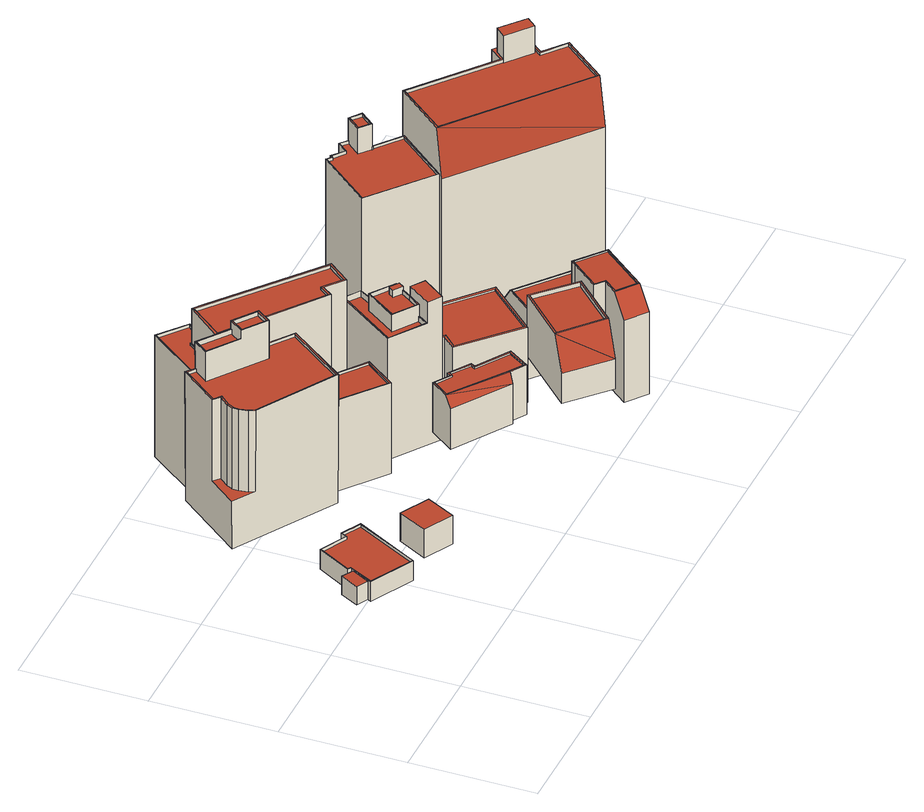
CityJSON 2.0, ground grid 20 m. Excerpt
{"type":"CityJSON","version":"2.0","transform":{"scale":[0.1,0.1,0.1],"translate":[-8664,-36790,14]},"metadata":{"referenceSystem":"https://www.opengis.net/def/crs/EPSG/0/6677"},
"CityObjects":{
"building1":{"type":"Building","attributes":{"class":9999,"usage":461,"measuredHeight":3.3,"storeysAboveGround":9999,"storeysBelowGround":9999,"prefecture":13,"city":13103,"footprintArea":-9999,"fireproofType":1011,"coverageRatio":60,"floorAreaRatio":300,"surveyYear":1,"urbanPlanType":21,"areaClassificationType":22,"landUseType":211,"districts":"3","detailedUsage":"0","meshCode":"53394509"},"geometry":[{"type":"Solid","lod":"2","boundaries":[[[[0,1,2,3]],[[4,5,6,7]],[[1,0,5,4]],[[0,3,6,5]],[[3,2,7,6]],[[2,1,4,7]]]],"semantics":{"surfaces":[{"type":"GroundSurface"},{"type":"RoofSurface"},{"type":"WallSurface"}],"values":[[0,1,2,2,2,2]]}}]},
"building2":{"type":"Building","attributes":{"class":3001,"usage":412,"measuredHeight":3.1,"storeysAboveGround":1,"storeysBelowGround":0,"prefecture":13,"city":13103,"footprintArea":92.66,"fireproofType":1001,"coverageRatio":60,"floorAreaRatio":300,"surveyYear":2021,"urbanPlanType":21,"areaClassificationType":22,"landUseType":211,"districts":"3","detailedUsage":"1320","meshCode":"53394509"},"geometry":[{"type":"Solid","lod":"2","boundaries":[[[[8,9,10,11,12,13,14,15]],[[16,17,18,19]],[[20,21,17,16]],[[22,23,21,20]],[[24,25,26,27]],[[28,29,30,31]],[[24,19,18,25]],[[27,26,30,29]],[[28,31,23,22]],[[32,33,34,35,36,37,38,39]],[[11,10,29,28]],[[15,14,16,19]],[[18,36,35,25]],[[17,37,36,18]],[[8,15,19,24]],[[9,8,24,27]],[[31,32,39,23]],[[10,9,27,29]],[[12,11,28,22]],[[13,12,22,20]],[[25,35,34,26]],[[23,39,38,21]],[[26,34,33,30]],[[14,13,20,16]],[[21,38,37,17]],[[30,33,32,31]]]],"semantics":{"surfaces":[{"type":"GroundSurface"},{"type":"RoofSurface"},{"type":"WallSurface"}],"values":[[0,1,1,1,1,1,1,1,1,1,2,2,2,2,2,2,2,2,2,2,2,2,2,2,2,2]]}}]},
"building3":{"type":"Building","attributes":{"class":9999,"usage":412,"measuredHeight":4.9,"storeysAboveGround":1,"storeysBelowGround":0,"prefecture":13,"city":13103,"footprintArea":25.71,"fireproofType":1002,"coverageRatio":60,"floorAreaRatio":300,"surveyYear":2021,"urbanPlanType":21,"areaClassificationType":22,"landUseType":211,"districts":"3","detailedUsage":"1320","meshCode":"53394509"},"geometry":[{"type":"Solid","lod":"2","boundaries":[[[[40,41,42,43]],[[44,45,46,47]],[[41,40,45,44]],[[40,43,46,45]],[[43,42,47,46]],[[42,41,44,47]]]],"semantics":{"surfaces":[{"type":"GroundSurface"},{"type":"RoofSurface"},{"type":"WallSurface"}],"values":[[0,1,2,2,2,2]]}}]},
"building4":{"type":"Building","attributes":{"class":3002,"usage":402,"measuredHeight":21.9,"storeysAboveGround":6,"storeysBelowGround":0,"prefecture":13,"city":13103,"footprintArea":227.01,"fireproofType":1001,"coverageRatio":80,"floorAreaRatio":400,"surveyYear":2021,"urbanPlanType":21,"areaClassificationType":22,"landUseType":212,"districts":"10","detailedUsage":"1242","meshCode":"53394509"},"geometry":[{"type":"Solid","lod":"2","boundaries":[[[[48,49,50,51,52,53]],[[54,55,56,57,53,52,58,59,60,61,51,50]],[[62,63,64,65]],[[66,67,68,69]],[[70,71,72,73]],[[74,75,76,77,78,79,80,81]],[[82,62,65,83]],[[84,85,86,87]],[[88,89,90,91]],[[92,93,94,95]],[[96,97,98,99,100,101,102,103,104,105,106,107]],[[90,89,108,109]],[[110,111,112,113]],[[114,115,116,117]],[[118,94,93,119]],[[120,121,122,123]],[[124,125,126,127,128,129,130,131,132,133,134,135,136,137]],[[138,139,140,141]],[[70,73,92,95]],[[142,143,144,145]],[[71,146,147,72]],[[85,148,149,86]],[[150,109,108,151]],[[149,148,152,153]],[[152,142,145,153]],[[154,155,156,157]],[[158,159,160,161]],[[111,66,69,112]],[[67,110,113,68]],[[151,84,87,150]],[[162,117,116,163]],[[141,144,143,138]],[[139,88,91,140]],[[164,165,166,167]],[[64,63,147,146]],[[163,118,119,162]],[[165,123,122,166]],[[109,150,100,99]],[[108,56,55,151]],[[147,75,74,72]],[[83,137,136,123,165,82]],[[167,166,155,154]],[[122,121,157,156]],[[149,153,104,103]],[[150,87,101,100]],[[139,48,53,88]],[[88,53,57,89]],[[118,163,132,131]],[[162,119,78,77,50,49]],[[72,74,81,73]],[[56,108,89,57]],[[138,51,61,85,84,117,162,49,48,139]],[[121,120,111,110,164,167,154,157]],[[163,116,133,132]],[[70,95,129,128]],[[140,91,97,96]],[[87,86,102,101]],[[113,112,160,159]],[[83,65,124,137]],[[94,118,131,130]],[[142,58,52,143]],[[116,115,134,133]],[[115,114,67,66,135,134]],[[166,122,156,155]],[[148,60,59,152]],[[64,146,126,125]],[[91,90,98,97]],[[135,66,111,120,123,136]],[[95,94,130,129]],[[141,140,96,107]],[[73,81,80,92]],[[63,76,75,147]],[[144,141,107,106]],[[54,50,77,76,63,62]],[[65,64,125,124]],[[93,79,78,119]],[[145,144,106,105]],[[71,70,128,127]],[[153,145,105,104]],[[114,117,84,151,55,54,62,82,165,164,110,67]],[[85,61,60,148]],[[68,113,159,158]],[[69,68,158,161]],[[112,69,161,160]],[[143,52,51,138]],[[146,71,127,126]],[[86,149,103,102]],[[90,109,99,98]],[[92,80,79,93]],[[152,59,58,142]]]],"semantics":{"surfaces":[{"type":"GroundSurface"},{"type":"RoofSurface"},{"type":"WallSurface"}],"values":[[0,0,1,1,1,1,1,1,1,1,1,1,1,1,1,1,1,1,1,1,1,1,1,1,1,1,1,1,1,1,1,1,1,1,1,1,1,2,2,2,2,2,2,2,2,2,2,2,2,2,2,2,2,2,2,2,2,2,2,2,2,2,2,2,2,2,2,2,2,2,2,2,2,2,2,2,2,2,2,2,2,2,2,2,2,2,2,2,2,2]]}}]},
"building5":{"type":"Building","attributes":{"class":3002,"usage":412,"measuredHeight":24.3,"storeysAboveGround":8,"storeysBelowGround":1,"prefecture":13,"city":13103,"footprintArea":288.76,"fireproofType":1001,"coverageRatio":80,"floorAreaRatio":400,"surveyYear":2021,"urbanPlanType":21,"areaClassificationType":22,"landUseType":211,"districts":"10","detailedUsage":"1320","meshCode":"53394509"},"geometry":[{"type":"Solid","lod":"2","boundaries":[[[[168,169,170,171,172,173]],[[174,175,176]],[[177,178,179]],[[180,178,177,181]],[[176,182,174]],[[179,183,177]],[[179,184,185,183]],[[186,187,188,189,190,191]],[[192,177,193]],[[194,195,196,197]],[[198,199,200,201,202,203,204]],[[197,196,205,206]],[[192,207,177]],[[185,184,208]],[[209,210,192,211]],[[212,213,195,194]],[[180,181,182,176]],[[208,214,185]],[[192,215,207]],[[209,206,205,210]],[[175,174,214,208]],[[193,213,212,211,192]],[[198,175,208,199]],[[187,197,206,188]],[[205,196,169,168]],[[189,209,211,190]],[[188,206,209,189]],[[201,179,178,202]],[[193,183,185,213]],[[186,194,197,187]],[[183,193,177]],[[203,180,176,204]],[[191,212,194,186]],[[215,192,210,173,172]],[[204,176,175,198]],[[169,196,195,214,174,170]],[[174,182,171,170]],[[190,211,212,191]],[[181,177,207]],[[171,182,181,207,215,172]],[[199,208,184,200]],[[200,184,179,201]],[[185,214,195,213]],[[202,178,180,203]],[[210,205,168,173]]]],"semantics":{"surfaces":[{"type":"GroundSurface"},{"type":"RoofSurface"},{"type":"WallSurface"}],"values":[[0,1,1,1,1,1,1,1,1,1,1,1,1,1,1,1,1,1,1,1,1,1,2,2,2,2,2,2,2,2,2,2,2,2,2,2,2,2,2,2,2,2,2,2,2]]}}]},
"building6":{"type":"Building","attributes":{"class":3002,"usage":413,"measuredHeight":8.7,"storeysAboveGround":5,"storeysBelowGround":0,"prefecture":13,"city":13103,"footprintArea":65.98,"fireproofType":1001,"coverageRatio":80,"floorAreaRatio":400,"surveyYear":2021,"urbanPlanType":21,"areaClassificationType":22,"landUseType":211,"districts":"10","detailedUsage":"1230","landslideRisk_description":1,"landslideRisk_areaType":1,"meshCode":"53394509"},"geometry":[{"type":"Solid","lod":"2","boundaries":[[[[216,217,218,219,220,221,222,223,224,225]],[[226,227,228,229]],[[230,231,232,233]],[[234,235,231,230]],[[236,237,238]],[[234,239,240,235]],[[236,241,242,243]],[[238,244,236]],[[244,245,241,236]],[[226,243,242,227]],[[244,233,232,245]],[[246,247,248,249,250,251,252,253,254]],[[229,228,240,239]],[[220,219,229,239]],[[222,221,234,230]],[[235,249,248,231]],[[227,252,251,228]],[[241,254,253,242]],[[232,247,246,245]],[[218,217,243,226]],[[223,222,230,233]],[[238,225,224,244]],[[237,236,243,217,216]],[[221,220,239,234]],[[228,251,250,240]],[[242,253,252,227]],[[216,225,238,237]],[[219,218,226,229]],[[231,248,247,232]],[[244,224,223,233]],[[240,250,249,235]],[[245,246,254,241]]]],"semantics":{"surfaces":[{"type":"GroundSurface"},{"type":"RoofSurface"},{"type":"WallSurface"}],"values":[[0,1,1,1,1,1,1,1,1,1,1,1,1,2,2,2,2,2,2,2,2,2,2,2,2,2,2,2,2,2,2,2]]}}]},
"building7":{"type":"Building","attributes":{"class":3002,"usage":401,"measuredHeight":20.7,"storeysAboveGround":5,"storeysBelowGround":1,"prefecture":13,"city":13103,"footprintArea":133.31,"fireproofType":1001,"coverageRatio":80,"floorAreaRatio":400,"surveyYear":2021,"urbanPlanType":21,"areaClassificationType":22,"landUseType":212,"districts":"10","detailedUsage":"1210","meshCode":"53394509"},"geometry":[{"type":"Solid","lod":"2","boundaries":[[[[255,256,257,258,259,260,261,262,263]],[[264,265,266,267]],[[268,269,270,271]],[[272,273,274,275]],[[276,277,278,279]],[[280,281,282,283]],[[264,267,284,285]],[[280,283,286,287]],[[288,289,290,291]],[[292,293,294]],[[295,296,297,298]],[[299,300,301,302]],[[284,303,304,285]],[[294,305,292]],[[298,297,266,265]],[[306,307,308,309,310,311,312,313,314]],[[315,316,317,318,319,320,321,322,323,324,325]],[[326,327,328,329,330]],[[331,332,333,334]],[[293,292,276,279]],[[287,286,305,294]],[[328,327,296,295]],[[335,336,337,338]],[[282,281,290,289,308,307]],[[279,304,303,324,323,293]],[[257,256,269,268]],[[270,332,331,271]],[[297,317,316,266]],[[264,259,258,336,265]],[[299,272,275,280,300]],[[289,288,309,308]],[[294,293,323,322]],[[305,313,312,292]],[[263,302,301,328,295,255]],[[282,307,306,283]],[[276,311,310,277]],[[283,306,314,286]],[[333,338,337,334]],[[266,316,315,267]],[[292,312,311,276]],[[336,335,298,265]],[[291,278,277,310,309,288]],[[327,319,318,296]],[[271,331,334,337,336,258,257,268]],[[296,318,317,297]],[[286,314,313,305]],[[326,320,319,327]],[[267,315,325,284]],[[260,259,264,285]],[[333,332,270,269,256,255,295,298,335,338]],[[330,321,320,326]],[[301,300,280,287,329,328]],[[262,261,274,273]],[[263,262,273,272,299,302]],[[284,325,324,303]],[[261,260,285,304,279,278,291,290,281,280,275,274]],[[330,329,287,294,322,321]]]],"semantics":{"surfaces":[{"type":"GroundSurface"},{"type":"RoofSurface"},{"type":"WallSurface"}],"values":[[0,1,1,1,1,1,1,1,1,1,1,1,1,1,1,1,1,1,1,1,1,1,1,2,2,2,2,2,2,2,2,2,2,2,2,2,2,2,2,2,2,2,2,2,2,2,2,2,2,2,2,2,2,2,2,2,2]]}}]},
"building8":{"type":"Building","attributes":{"class":3002,"usage":401,"measuredHeight":12.7,"storeysAboveGround":5,"storeysBelowGround":0,"prefecture":13,"city":13103,"footprintArea":181.42,"fireproofType":1001,"coverageRatio":80,"floorAreaRatio":400,"surveyYear":2021,"urbanPlanType":21,"areaClassificationType":22,"landUseType":212,"districts":"10","detailedUsage":"1210","meshCode":"53394509"},"geometry":[{"type":"Solid","lod":"2","boundaries":[[[[339,340,341,342,343,344]],[[345,346,347,348]],[[345,349,350,346]],[[348,347,351,352]],[[353,354,352]],[[355,356,357,358,359,360]],[[361,362,350,349]],[[352,351,363,364]],[[352,364,353]],[[364,363,362,361]],[[339,344,354,353]],[[348,352,354,344,343]],[[346,358,357,347]],[[363,355,360,362]],[[341,340,361,349]],[[350,359,358,346]],[[364,361,340,339,353]],[[343,342,345,348]],[[347,357,356,351]],[[351,356,355,363]],[[342,341,349,345]],[[362,360,359,350]]]],"semantics":{"surfaces":[{"type":"GroundSurface"},{"type":"RoofSurface"},{"type":"WallSurface"}],"values":[[0,1,1,1,1,1,1,1,1,1,2,2,2,2,2,2,2,2,2,2,2,2]]}}]},
"building9":{"type":"Building","attributes":{"class":3002,"usage":412,"measuredHeight":9.9,"storeysAboveGround":3,"storeysBelowGround":0,"prefecture":13,"city":13103,"footprintArea":104.92,"fireproofType":1001,"coverageRatio":80,"floorAreaRatio":400,"surveyYear":2021,"urbanPlanType":21,"areaClassificationType":22,"landUseType":211,"districts":"10","detailedUsage":"1320","landslideRisk_description":1,"landslideRisk_areaType":1,"meshCode":"53394509"},"geometry":[{"type":"Solid","lod":"2","boundaries":[[[[365,366,367,368]],[[369,370,371,372]],[[373,374,375,376]],[[372,377,378]],[[378,369,372]],[[379,380,381,382]],[[372,371,380,379]],[[382,381,370,369]],[[371,374,373,380]],[[377,372,379,365,368]],[[381,376,375,370]],[[367,366,382,369,378]],[[368,367,378,377]],[[370,375,374,371]],[[366,365,379,382]],[[380,373,376,381]]]],"semantics":{"surfaces":[{"type":"GroundSurface"},{"type":"RoofSurface"},{"type":"WallSurface"}],"values":[[0,1,1,1,1,1,1,1,2,2,2,2,2,2,2,2]]}}]},
"building10":{"type":"Building","attributes":{"class":3002,"usage":401,"measuredHeight":11.9,"storeysAboveGround":4,"storeysBelowGround":0,"prefecture":13,"city":13103,"footprintArea":154.79,"fireproofType":1001,"coverageRatio":80,"floorAreaRatio":400,"surveyYear":2021,"urbanPlanType":21,"areaClassificationType":22,"landUseType":212,"districts":"10","detailedUsage":"1210","landslideRisk_description":1,"landslideRisk_areaType":1,"meshCode":"53394509"},"geometry":[{"type":"Solid","lod":"2","boundaries":[[[[383,384,385,386,387,388,389,390]],[[391,392,393,394]],[[395,396,397,398]],[[399,400,401,402]],[[403,404,405,406,407,408]],[[409,392,410,411]],[[412,397,396,413]],[[414,415,416,417]],[[395,417,416,396]],[[418,410,392,391]],[[419,410,418,420]],[[421,422,423,424,425,426,427]],[[428,429,394,393]],[[398,397,400,399]],[[402,401,430,431]],[[414,431,430,415]],[[420,407,406,401,400,419]],[[423,399,402,424]],[[403,391,394,404]],[[424,402,431,425]],[[409,411,390,389]],[[384,413,396,416,385]],[[426,414,417,427]],[[393,392,409,389,388]],[[401,406,405,429,428,430]],[[404,394,429,405]],[[412,413,384,383]],[[415,430,428,387,386]],[[397,412,383,390,411,410,419,400]],[[408,418,391,403]],[[425,431,414,426]],[[427,417,395,421]],[[428,393,388,387]],[[407,420,418,408]],[[422,398,399,423]],[[416,415,386,385]],[[421,395,398,422]]]],"semantics":{"surfaces":[{"type":"GroundSurface"},{"type":"RoofSurface"},{"type":"WallSurface"}],"values":[[0,1,1,1,1,1,1,1,1,1,1,1,1,1,1,1,2,2,2,2,2,2,2,2,2,2,2,2,2,2,2,2,2,2,2,2,2]]}}]},
"building11":{"type":"Building","attributes":{"class":3002,"usage":412,"measuredHeight":25.2,"storeysAboveGround":8,"storeysBelowGround":0,"prefecture":13,"city":13103,"footprintArea":154.65,"fireproofType":1001,"coverageRatio":80,"floorAreaRatio":400,"surveyYear":2021,"urbanPlanType":21,"areaClassificationType":22,"landUseType":211,"districts":"10","detailedUsage":"1320","meshCode":"53394509"},"geometry":[{"type":"Solid","lod":"2","boundaries":[[[[432,433,434,435,436,437,438,439,440,441]],[[442,443,444,445]],[[446,447,448,449]],[[450,451,452,453,454,455,456,457,458,459,460,461,462,463]],[[464,465,466,467]],[[468,469,470,471]],[[472,473,474,475]],[[476,477,478]],[[479,480,473,472]],[[481,447,446,482]],[[483,484,480,479]],[[485,449,448,486]],[[467,466,487,488]],[[442,445,465,464]],[[489,490,476,478]],[[485,486,444,443]],[[475,474,484,483]],[[488,487,490,489]],[[454,488,489,455]],[[444,486,436,435]],[[457,477,476,458]],[[468,475,483,469]],[[455,489,478,456]],[[469,483,479,470]],[[471,472,475,468]],[[466,465,433,432]],[[480,481,482,460,459,473]],[[487,466,432,441]],[[463,485,443,450]],[[439,438,447,481,480,484]],[[470,479,472,471]],[[453,467,488,454]],[[450,443,442,451]],[[486,448,437,436]],[[462,449,485,463]],[[490,487,441,440]],[[460,482,446,461]],[[448,447,438,437]],[[484,474,476,490,440,439]],[[445,444,435,434]],[[456,478,477,457]],[[465,445,434,433]],[[473,459,458,476,474]],[[451,442,464,452]],[[461,446,449,462]],[[452,464,467,453]]]],"semantics":{"surfaces":[{"type":"GroundSurface"},{"type":"RoofSurface"},{"type":"WallSurface"}],"values":[[0,1,1,1,1,1,1,1,1,1,1,1,1,1,1,1,1,1,2,2,2,2,2,2,2,2,2,2,2,2,2,2,2,2,2,2,2,2,2,2,2,2,2,2,2,2]]}}]},
"building12":{"type":"Building","attributes":{"class":9999,"usage":461,"measuredHeight":8.7,"storeysAboveGround":9999,"storeysBelowGround":9999,"prefecture":13,"city":13103,"footprintArea":-9999,"fireproofType":1011,"coverageRatio":80,"floorAreaRatio":400,"surveyYear":1,"urbanPlanType":21,"areaClassificationType":22,"landUseType":211,"districts":"10","detailedUsage":"0","meshCode":"53394509"},"geometry":[{"type":"Solid","lod":"2","boundaries":[[[[491,492,493,494]],[[495,496,497,498]],[[498,497,499,500]],[[501,502,503,504]],[[505,506,496,495]],[[500,499,506,505]],[[506,503,502,496]],[[493,492,495,498]],[[499,504,503,506]],[[496,502,501,497]],[[491,494,500,505]],[[492,491,505,495]],[[497,501,504,499]],[[494,493,498,500]]]],"semantics":{"surfaces":[{"type":"GroundSurface"},{"type":"RoofSurface"},{"type":"WallSurface"}],"values":[[0,1,1,1,1,1,2,2,2,2,2,2,2,2]]}}]},
"building13":{"type":"Building","attributes":{"class":3002,"usage":412,"measuredHeight":34.4,"storeysAboveGround":12,"storeysBelowGround":0,"prefecture":13,"city":13103,"footprintArea":378.07,"fireproofType":1001,"coverageRatio":80,"floorAreaRatio":400,"surveyYear":2021,"urbanPlanType":21,"areaClassificationType":22,"landUseType":211,"districts":"10","detailedUsage":"1320","meshCode":"53394509"},"geometry":[{"type":"Solid","lod":"2","boundaries":[[[[507,508,509,510,511,512,513,514,515,516,517]],[[518,519,520,521]],[[522,523,524,525]],[[526,527,528,529,530,531]],[[532,533,534,535,536,537,538,539,540,541]],[[542,543,519,518]],[[544,521,545]],[[545,546,547,548]],[[549,550,551,552]],[[544,545,553]],[[521,520,546,545]],[[554,531,530,548,547]],[[542,550,549,543]],[[543,532,541,519]],[[524,523,551,507,517,527,526]],[[549,533,532,543]],[[552,534,533,549]],[[516,515,529,528]],[[523,522,535,534,552,551]],[[525,524,526,531,554,537,536]],[[519,541,540,520]],[[508,507,551,550]],[[510,509,542,518]],[[553,545,548,513,512]],[[547,538,537,554]],[[517,516,528,527]],[[520,540,539,546]],[[514,513,548,530]],[[515,514,530,529]],[[546,539,538,547]],[[509,508,550,542]],[[518,521,544,511,510]],[[512,511,544,553]],[[522,525,536,535]]]],"semantics":{"surfaces":[{"type":"GroundSurface"},{"type":"RoofSurface"},{"type":"WallSurface"}],"values":[[0,1,1,1,1,1,1,1,1,1,1,1,1,2,2,2,2,2,2,2,2,2,2,2,2,2,2,2,2,2,2,2,2,2]]}}]}
},
"vertices":[
[0,160,104],[16,189,104],[34,179,104],[18,150,104],[16,189,136],[0,160,136],[18,150,136],[34,179,136],
[36,183,104],[30,186,104],[61,241,104],[104,218,104],[109,228,104],[141,211,104],[85,107,104],[15,144,104],[85,107,139],[85,108,139],[17,145,139],[15,144,139],[141,211,139],[139,210,139],[109,228,139],[109,226,139],[36,183,139],[37,184,139],[32,187,139],[30,186,139],[104,218,139],[61,241,139],[61,239,139],[104,217,139],[104,217,134],[61,239,134],[32,187,134],[37,184,134],[17,145,134],[85,108,134],[139,210,134],[109,226,134],
[213,135,104],[189,88,104],[142,113,104],[167,160,104],[189,88,154],[213,135,154],[167,160,154],[142,113,154],
[261,308,84],[245,288,84],[85,386,84],[278,331,84],[292,320,84],[340,244,84],[169,492,84],[352,355,84],[331,328,84],[376,293,84],[317,353,84],[309,359,84],[290,334,84],[284,339,84],[169,493,311],[120,431,311],[123,431,311],[169,489,311],[250,396,373],[267,419,373],[264,419,373],[249,399,373],[115,396,311],[120,406,311],[118,408,311],[113,397,311],[118,408,168],[130,422,168],[120,431,168],[84,386,168],[120,364,168],[115,373,168],[112,388,168],[113,397,168],[182,482,311],[181,480,311],[316,382,244],[284,339,244],[287,339,244],[317,379,244],[340,244,244],[376,293,244],[373,292,244],[339,247,244],[112,388,311],[115,373,311],[117,374,311],[114,388,311],[264,308,240],[339,247,240],[373,292,240],[328,328,240],[348,355,240],[317,379,240],[287,339,240],[290,337,240],[309,362,240],[320,353,240],[293,317,240],[278,328,240],[331,328,244],[328,328,244],[230,447,373],[213,424,373],[215,424,373],[230,444,373],[267,419,311],[265,417,311],[313,382,311],[316,382,311],[121,365,311],[120,363,311],[213,424,358],[214,425,358],[167,460,358],[165,459,358],[169,489,306],[123,431,306],[134,422,306],[120,406,306],[115,396,306],[114,388,306],[117,374,306],[121,365,306],[244,290,306],[313,382,306],[265,417,306],[250,396,306],[165,459,306],[181,480,306],[278,331,244],[261,308,244],[264,308,244],[278,328,244],[317,353,244],[292,320,244],[293,317,244],[320,353,244],[134,422,311],[130,422,311],[290,334,244],[290,337,244],[348,355,244],[352,355,244],[309,359,244],[309,362,244],[229,445,350],[182,480,350],[167,460,350],[214,425,350],[264,419,366],[230,444,366],[215,424,366],[249,399,366],[245,287,311],[244,290,311],[230,447,358],[182,483,358],[182,480,358],[229,445,358],
[387,367,72],[375,351,72],[197,487,72],[267,579,72],[473,414,72],[417,344,72],[197,487,286],[198,488,287],[267,577,286],[302,532,286],[301,533,286],[284,512,286],[310,543,286],[311,543,286],[267,579,286],[284,511,286],[269,525,286],[269,523,286],[228,467,342],[374,355,342],[387,372,342],[416,348,342],[440,379,342],[269,519,342],[445,379,347],[284,511,347],[228,467,347],[223,467,347],[375,351,347],[374,355,347],[198,488,282],[223,469,282],[269,525,281],[284,512,281],[301,533,281],[309,543,281],[267,577,281],[387,367,347],[387,372,347],[311,543,255],[223,469,287],[416,348,347],[417,344,347],[440,379,347],[269,519,347],[269,523,347],[223,467,286],[473,414,255],
[411,181,96],[440,221,96],[465,204,96],[469,210,96],[503,187,96],[499,180,96],[552,146,96],[530,112,96],[505,128,96],[501,122,96],[465,204,184],[466,201,184],[470,207,184],[469,210,184],[552,146,184],[548,145,184],[529,115,184],[530,112,184],[499,180,184],[496,179,184],[418,192,184],[411,181,167],[501,122,167],[503,187,184],[500,186,184],[421,192,184],[440,218,184],[440,221,184],[505,128,184],[506,130,184],[506,130,181],[529,115,181],[548,145,181],[496,179,181],[500,186,181],[470,207,181],[466,201,181],[440,218,181],[421,192,181],
[391,270,66],[495,417,66],[520,399,66],[484,349,66],[473,330,66],[502,311,66],[475,272,66],[496,257,66],[467,217,66],[473,330,281],[484,349,281],[483,349,281],[471,330,281],[520,399,182],[495,417,182],[483,400,182],[508,382,182],[494,254,281],[496,257,281],[475,272,281],[473,269,281],[492,299,301],[488,293,301],[489,292,301],[494,299,301],[473,269,301],[483,284,301],[482,285,301],[472,270,301],[501,310,281],[502,311,281],[458,251,301],[459,249,301],[475,302,307],[469,294,307],[483,284,307],[489,292,307],[456,324,301],[456,326,301],[421,276,301],[391,270,281],[392,270,281],[460,365,281],[459,367,281],[494,254,318],[473,269,318],[446,231,318],[467,217,318],[493,300,281],[494,299,281],[423,276,301],[472,270,294],[482,285,294],[469,294,294],[475,302,294],[488,293,294],[492,299,294],[456,324,294],[423,276,294],[458,251,294],[471,330,271],[483,349,271],[460,365,271],[392,270,271],[446,233,271],[457,249,271],[458,250,271],[421,276,271],[456,326,271],[493,300,271],[501,310,271],[457,249,281],[446,233,281],[446,231,281],[459,249,281],[458,250,281],[508,382,203],[483,400,203],[471,383,203],[496,366,203],[459,367,237],[484,349,237],[496,366,237],[471,383,237],
[693,230,53],[612,144,53],[526,225,53],[546,246,53],[512,279,53],[572,343,53],[546,246,186],[551,246,186],[517,279,186],[512,279,186],[526,225,186],[531,225,186],[563,328,186],[563,333,186],[693,230,163],[572,343,163],[680,222,183],[563,328,183],[517,279,183],[551,246,183],[531,225,183],[612,149,183],[612,144,186],[612,149,186],[680,222,186],[686,223,186],
[671,169,89],[731,110,89],[644,22,89],[583,80,89],[661,39,197],[661,43,197],[602,96,197],[598,96,197],[671,165,190],[602,96,190],[661,43,190],[727,110,190],[583,80,142],[644,22,142],[671,169,197],[671,165,197],[727,110,197],[731,110,197],
[722,1,33],[690,27,33],[726,71,33],[712,83,33],[748,127,33],[689,176,33],[734,231,33],[839,145,33],[721,213,159],[721,215,159],[689,176,159],[691,176,159],[711,49,210],[708,49,210],[740,23,210],[740,26,210],[797,96,210],[800,96,210],[754,134,210],[754,131,210],[721,213,155],[691,176,155],[749,128,155],[754,134,155],[799,97,155],[824,128,155],[734,231,129],[826,128,159],[839,145,129],[722,1,178],[690,27,178],[715,83,210],[712,83,210],[726,71,210],[729,71,210],[824,128,159],[800,96,159],[799,97,159],[711,49,208],[740,26,208],[797,96,208],[754,131,208],[750,126,208],[715,83,208],[729,71,208],[748,127,159],[749,128,159],[748,127,210],[750,126,210],
[786,351,25],[689,431,25],[759,515,25],[766,509,25],[769,512,25],[788,496,25],[801,512,25],[831,488,25],[813,465,25],[854,432,25],[759,513,283],[766,507,283],[766,509,283],[759,515,283],[801,511,283],[801,512,283],[788,496,283],[788,495,283],[766,507,278],[759,513,278],[691,431,278],[786,352,278],[852,432,278],[813,464,278],[812,463,278],[811,464,278],[812,465,278],[794,480,278],[812,501,278],[801,511,278],[788,495,278],[769,510,278],[691,431,283],[689,431,283],[786,351,283],[786,352,283],[812,467,318],[829,487,318],[813,500,318],[797,480,318],[797,480,323],[794,480,323],[812,465,323],[812,467,323],[812,465,283],[811,464,283],[812,463,283],[813,500,323],[813,502,323],[813,502,283],[812,501,283],[829,487,323],[831,488,323],[769,510,283],[769,512,283],[854,432,283],[852,432,283],[813,464,283],[813,465,283],
[857,430,30],[834,448,30],[861,481,30],[883,463,30],[834,448,81],[836,448,81],[861,479,81],[861,481,81],[882,463,81],[883,463,81],[861,479,78],[836,448,78],[857,432,78],[882,463,78],[857,430,81],[857,432,81],
[1040,317,3],[1045,314,3],[1027,292,3],[1063,263,3],[994,179,3],[789,348,3],[865,439,3],[989,338,3],[1006,359,3],[1019,348,3],[1012,341,3],[1063,263,353],[1060,263,353],[1004,195,353],[1005,192,353],[1027,301,396],[1040,317,396],[1002,349,396],[988,333,396],[1002,349,353],[1012,341,353],[1019,348,353],[1006,359,353],[989,338,353],[991,336,353],[1024,292,348],[1042,314,348],[1039,316,348],[1027,301,348],[988,333,348],[989,334,348],[865,436,348],[803,360,348],[1004,195,348],[1060,263,348],[1027,292,353],[1024,292,353],[994,179,273],[799,360,353],[803,360,353],[865,436,353],[865,439,353],[1042,314,353],[1045,314,353],[1040,317,353],[1039,316,353],[789,348,273],[989,334,353]
]}
